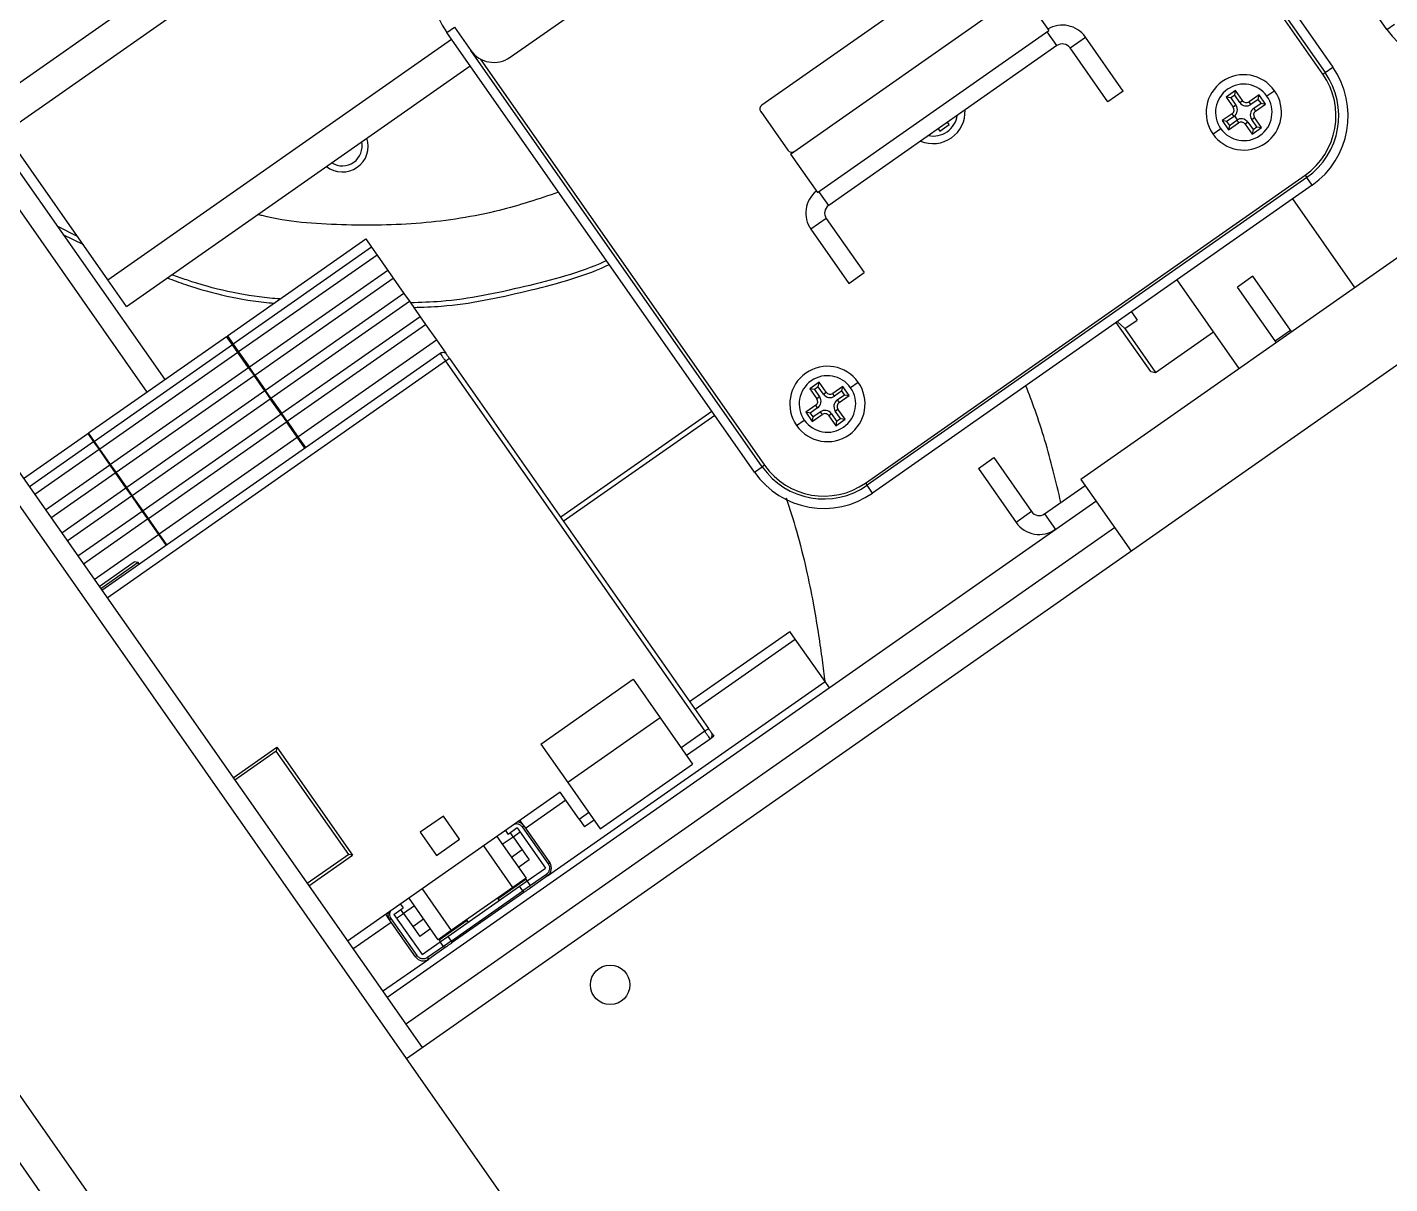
# Model space of a CAD drawing. Header units: millimetres. Extents: x 152904052 to 153933663, y 538271515 to 539240469.
# Drawn here: x 153353161.6 to 153353306.3, y 538946879.7 to 538947002.5 of the extents above; entities that cross this region are included whole.
import ezdxf

# ---------------------------------------------------------------- set-up
doc = ezdxf.new("R2010")
doc.units = ezdxf.units.MM
doc.layers.add('POWR', color=5, linetype='Continuous')

msp = doc.modelspace()

# ---------------------------------------------------------------- linework, layer by layer
at = {"layer": 'POWR', "color": 7}
for p, q in [((153353201.9, 538946892.98), (153353511.33, 538947109.65)), ((153353494.69, 538947109.35), (153353273.52, 538946954.49)), ((153353534.97, 538946417.3), (153353064.64, 538947089)), ((153353505.57, 538946396.71), (153353035.23, 538947068.41)), ((153353502.21, 538946394.36), (153353031.88, 538947066.06)), ((153353083.09, 538947066.15), (153353203.54, 538946894.13)), ((153353306.04, 538947002.28), (153353273.35, 538947048.97)), ((153353267.61, 538947044.96), (153353300.31, 538946998.27)), ((153353268.51, 538947041.93), (153353299.49, 538946997.69)), ((153353299.24, 538946997.52), (153353269.02, 538947040.68)), ((153353212.89, 538946999.32), (153353267.78, 538947037.75)), ((153353159.21, 538946991.34), (153353211.58, 538947028)), ((153353263.4, 538947010.88), (153353239.64, 538946994.24)), ((153353157.24, 538946994.16), (153353178.74, 538947009.22)), ((153353242.67, 538946989.04), (153353267.25, 538947006.25)), ((153353267.25, 538947006.25), (153353270.12, 538947002.15)), ((153353206.18, 538947001.94), (153353206.99, 538947002.51)), ((153353206.99, 538947002.51), (153353208.72, 538947000.05)), ((153353306.04, 538947002.28), (153353306.86, 538947002.85)), ((153353170.17, 538946975.69), (153353206.66, 538947001.24)), ((153353238.87, 538946955.25), (153353206.18, 538947001.94)), ((153353245.54, 538946984.95), (153353270.12, 538947002.15)), ((153353270.99, 538947000.56), (153353269.95, 538947002.04)), ((153353272.38, 538947000.32), (153353274.02, 538947001.46)), ((153353278.03, 538946995.73), (153353274.02, 538947001.46)), ((153353239.69, 538946955.82), (153353208.72, 538947000.05)), ((153353270.99, 538947000.56), (153353246.74, 538946983.59)), ((153353276.39, 538946994.58), (153353272.38, 538947000.32)), ((153353172.15, 538946972.86), (153353208.64, 538946998.42)), ((153353209.71, 538946999.16), (153353239.93, 538946955.99)), ((153353299.49, 538946997.69), (153353300.31, 538946998.27)), ((153353299.24, 538946997.52), (153353299.49, 538946997.69)), ((153353278.03, 538946995.73), (153353276.39, 538946994.58)), ((153353289.96, 538946995.78), (153353288.98, 538946995.09)), ((153353288.98, 538946995.09), (153353289.72, 538946994.03)), ((153353289.47, 538946995.01), (153353288.98, 538946995.09)), ((153353289.87, 538946995.29), (153353289.47, 538946995.01)), ((153353289.87, 538946995.29), (153353289.96, 538946995.78)), ((153353290.42, 538946994.52), (153353289.87, 538946995.29)), ((153353290.7, 538946994.72), (153353289.96, 538946995.78)), ((153353292.47, 538946995.34), (153353291.4, 538946994.59)), ((153353292.38, 538946994.85), (153353292.47, 538946995.34)), ((153353293.15, 538946994.36), (153353292.47, 538946995.34)), ((153353294.12, 538946995.77), (153353293.3, 538946995.19)), ((153353289.47, 538946995.01), (153353290.01, 538946994.23)), ((153353290.01, 538946994.23), (153353289.72, 538946994.03)), ((153353290.42, 538946994.52), (153353290.7, 538946994.72)), ((153353291.6, 538946994.31), (153353291.4, 538946994.59)), ((153353292.38, 538946994.85), (153353291.6, 538946994.31)), ((153353291.89, 538946993.9), (153353292.67, 538946994.44)), ((153353291.89, 538946993.9), (153353292.09, 538946993.61)), ((153353292.09, 538946993.61), (153353293.15, 538946994.36)), ((153353292.67, 538946994.44), (153353292.38, 538946994.85)), ((153353292.67, 538946994.44), (153353293.15, 538946994.36)), ((153353239.52, 538946993.55), (153353242.39, 538946989.45)), ((153353258.54, 538946991.48), (153353259.53, 538946992.17)), ((153353259.53, 538946992.17), (153353259.35, 538946992.42)), ((153353289.6, 538946993.33), (153353288.53, 538946992.59)), ((153353288.53, 538946992.59), (153353289.22, 538946991.6)), ((153353289.02, 538946992.5), (153353288.53, 538946992.59)), ((153353289.8, 538946993.04), (153353289.02, 538946992.5)), ((153353289.02, 538946992.5), (153353289.31, 538946992.09)), ((153353289.22, 538946991.6), (153353290.29, 538946992.35)), ((153353289.31, 538946992.09), (153353290.09, 538946992.64)), ((153353289.8, 538946993.04), (153353289.6, 538946993.33)), ((153353290.17, 538946992.69), (153353289.88, 538946993.11)), ((153353290.09, 538946992.64), (153353290.29, 538946992.35)), ((153353291.27, 538946992.43), (153353290.98, 538946992.23)), ((153353290.98, 538946992.23), (153353291.73, 538946991.16)), ((153353291.27, 538946992.43), (153353291.82, 538946991.65)), ((153353291.68, 538946992.71), (153353291.97, 538946992.91)), ((153353292.22, 538946991.94), (153353291.68, 538946992.71)), ((153353292.71, 538946991.85), (153353291.97, 538946992.91)), ((153353170.17, 538946975.69), (153353159.21, 538946991.34)), ((153353258.37, 538946991.73), (153353258.54, 538946991.48)), ((153353287.57, 538946991.18), (153353288.39, 538946991.75)), ((153353289.31, 538946992.09), (153353289.22, 538946991.6)), ((153353291.73, 538946991.16), (153353292.71, 538946991.85)), ((153353291.82, 538946991.65), (153353291.73, 538946991.16)), ((153353291.82, 538946991.65), (153353292.22, 538946991.94)), ((153353292.22, 538946991.94), (153353292.71, 538946991.85)), ((153353156.39, 538946989.36), (153353174.31, 538946963.76)), ((153353158.27, 538946990.68), (153353176.2, 538946965.08)), ((153353242.67, 538946989.04), (153353245.54, 538946984.95)), ((153353250.66, 538946954.1), (153353297.35, 538946986.8)), ((153353297.52, 538946986.55), (153353250.83, 538946953.86)), ((153353297.35, 538946986.8), (153353297.52, 538946986.55)), ((153353298.1, 538946985.73), (153353297.52, 538946986.55)), ((153353246.74, 538946983.59), (153353245.71, 538946985.06)), ((153353298.1, 538946985.73), (153353251.4, 538946953.04)), ((153353302.64, 538946974.88), (153353296.05, 538946984.3)), ((153353246.49, 538946982.19), (153353244.85, 538946981.05)), ((153353246.49, 538946982.19), (153353250.51, 538946976.46)), ((153353166.95, 538946980.28), (153353164.78, 538946981.38)), ((153353244.85, 538946981.05), (153353248.87, 538946975.31)), ((153353165.39, 538946980.51), (153353167.56, 538946979.42)), ((153353182.86, 538946969.74), (153353197.56, 538946980.03)), ((153353198.18, 538946979.14), (153353183.48, 538946968.85)), ((153353197.56, 538946980.03), (153353198.18, 538946979.14)), ((153353198.18, 538946979.14), (153353198.76, 538946978.32)), ((153353198.76, 538946978.32), (153353184.05, 538946968.03)), ((153353198.76, 538946978.32), (153353199.9, 538946976.69)), ((153353199.9, 538946976.69), (153353185.2, 538946966.39)), ((153353199.9, 538946976.69), (153353200.48, 538946975.87)), ((153353248.87, 538946975.31), (153353250.51, 538946976.46)), ((153353172.15, 538946972.86), (153353170.17, 538946975.69)), ((153353185.77, 538946965.57), (153353200.48, 538946975.87)), ((153353200.48, 538946975.87), (153353201.62, 538946974.23)), ((153353290.36, 538946966.27), (153353283.76, 538946975.69)), ((153353291.8, 538946976.07), (153353290.16, 538946974.92)), ((153353294.17, 538946969.19), (153353290.16, 538946974.92)), ((153353295.81, 538946970.34), (153353291.8, 538946976.07)), ((153353201.62, 538946974.23), (153353186.92, 538946963.93)), ((153353187.49, 538946963.11), (153353202.2, 538946973.41)), ((153353201.62, 538946974.23), (153353202.2, 538946973.41)), ((153353202.2, 538946973.41), (153353203.34, 538946971.77)), ((153353278.91, 538946972.29), (153353279.52, 538946971.41)), ((153353203.34, 538946971.77), (153353188.64, 538946961.48)), ((153353189.22, 538946960.66), (153353203.92, 538946970.95)), ((153353203.34, 538946971.77), (153353203.92, 538946970.95)), ((153353203.92, 538946970.95), (153353205.06, 538946969.31)), ((153353280.95, 538946965.94), (153353277.29, 538946971.16)), ((153353277.4, 538946971.24), (153353278.21, 538946970.5)), ((153353278.21, 538946970.5), (153353279.52, 538946971.41)), ((153353278.21, 538946970.5), (153353281.47, 538946965.85)), ((153353168.11, 538946959.42), (153353182.77, 538946969.68)), ((153353183.4, 538946968.79), (153353182.77, 538946969.68)), ((153353182.86, 538946969.74), (153353183.48, 538946968.85)), ((153353190.36, 538946959.02), (153353205.06, 538946969.31)), ((153353205.06, 538946969.31), (153353206.06, 538946967.89)), ((153353281.47, 538946965.85), (153353287.63, 538946970.16)), ((153353294.17, 538946969.19), (153353295.81, 538946970.34)), ((153353295.92, 538946970.17), (153353295.81, 538946970.34)), ((153353183.4, 538946968.79), (153353168.73, 538946958.52)), ((153353183.97, 538946967.97), (153353169.31, 538946957.71)), ((153353205.46, 538946967.87), (153353169.52, 538946942.7)), ((153353183.97, 538946967.97), (153353183.4, 538946968.79)), ((153353183.48, 538946968.85), (153353184.05, 538946968.03)), ((153353185.12, 538946966.33), (153353183.97, 538946967.97)), ((153353184.05, 538946968.03), (153353185.2, 538946966.39)), ((153353206.04, 538946967.05), (153353170.1, 538946941.88)), ((153353185.12, 538946966.33), (153353170.46, 538946956.07)), ((153353185.12, 538946966.33), (153353185.69, 538946965.51)), ((153353185.77, 538946965.57), (153353185.2, 538946966.39)), ((153353206.04, 538946967.05), (153353233.57, 538946927.73)), ((153353206.45, 538946967.34), (153353233.98, 538946928.02)), ((153353171.03, 538946955.25), (153353185.69, 538946965.51)), ((153353186.84, 538946963.88), (153353185.69, 538946965.51)), ((153353185.77, 538946965.57), (153353186.92, 538946963.93)), ((153353245.73, 538946964.81), (153353244.74, 538946964.12)), ((153353245.64, 538946964.32), (153353245.73, 538946964.81)), ((153353246.47, 538946963.74), (153353245.73, 538946964.81)), ((153353249.89, 538946964.79), (153353249.07, 538946964.22)), ((153353280.95, 538946965.94), (153353281.47, 538946965.85)), ((153353186.84, 538946963.88), (153353172.18, 538946953.61)), ((153353186.84, 538946963.88), (153353187.41, 538946963.06)), ((153353187.49, 538946963.11), (153353186.92, 538946963.93)), ((153353244.74, 538946964.12), (153353245.49, 538946963.06)), ((153353245.23, 538946964.03), (153353244.74, 538946964.12)), ((153353245.64, 538946964.32), (153353245.23, 538946964.03)), ((153353245.23, 538946964.03), (153353245.78, 538946963.26)), ((153353245.78, 538946963.26), (153353245.49, 538946963.06)), ((153353246.18, 538946963.54), (153353245.64, 538946964.32)), ((153353246.18, 538946963.54), (153353246.47, 538946963.74)), ((153353248.23, 538946964.37), (153353247.17, 538946963.62)), ((153353247.37, 538946963.33), (153353247.17, 538946963.62)), ((153353248.15, 538946963.88), (153353247.37, 538946963.33)), ((153353247.65, 538946962.93), (153353248.43, 538946963.47)), ((153353247.86, 538946962.64), (153353248.92, 538946963.38)), ((153353248.15, 538946963.88), (153353248.23, 538946964.37)), ((153353248.43, 538946963.47), (153353248.15, 538946963.88)), ((153353248.92, 538946963.38), (153353248.23, 538946964.37)), ((153353248.43, 538946963.47), (153353248.92, 538946963.38)), ((153353172.75, 538946952.79), (153353187.41, 538946963.06)), ((153353188.56, 538946961.42), (153353187.41, 538946963.06)), ((153353187.49, 538946963.11), (153353188.64, 538946961.48)), ((153353245.37, 538946962.36), (153353244.3, 538946961.61)), ((153353245.57, 538946962.07), (153353244.79, 538946961.53)), ((153353245.57, 538946962.07), (153353245.37, 538946962.36)), ((153353247.44, 538946961.74), (153353247.73, 538946961.94)), ((153353247.65, 538946962.93), (153353247.86, 538946962.64)), ((153353248.48, 538946960.88), (153353247.73, 538946961.94)), ((153353188.56, 538946961.42), (153353173.9, 538946951.15)), ((153353174.47, 538946950.33), (153353189.13, 538946960.6)), ((153353188.56, 538946961.42), (153353189.13, 538946960.6)), ((153353189.22, 538946960.66), (153353188.64, 538946961.48)), ((153353190.28, 538946958.96), (153353189.13, 538946960.6)), ((153353189.22, 538946960.66), (153353190.36, 538946959.02)), ((153353234.34, 538946961.71), (153353218.27, 538946950.46)), ((153353218.55, 538946950.05), (153353234.63, 538946961.31)), ((153353243.33, 538946960.2), (153353244.15, 538946960.78)), ((153353244.3, 538946961.61), (153353244.99, 538946960.63)), ((153353244.79, 538946961.53), (153353244.3, 538946961.61)), ((153353244.79, 538946961.53), (153353245.07, 538946961.12)), ((153353244.99, 538946960.63), (153353246.05, 538946961.38)), ((153353245.07, 538946961.12), (153353244.99, 538946960.63)), ((153353245.07, 538946961.12), (153353245.85, 538946961.66)), ((153353245.85, 538946961.66), (153353246.05, 538946961.38)), ((153353247.04, 538946961.45), (153353246.75, 538946961.25)), ((153353246.75, 538946961.25), (153353247.5, 538946960.19)), ((153353247.04, 538946961.45), (153353247.58, 538946960.68)), ((153353247.99, 538946960.96), (153353247.44, 538946961.74)), ((153353247.5, 538946960.19), (153353248.48, 538946960.88)), ((153353247.58, 538946960.68), (153353247.5, 538946960.19)), ((153353247.58, 538946960.68), (153353247.99, 538946960.96)), ((153353247.99, 538946960.96), (153353248.48, 538946960.88)), ((153353161.21, 538946954.58), (153353168.03, 538946959.36)), ((153353168.03, 538946959.36), (153353168.65, 538946958.47)), ((153353168.73, 538946958.52), (153353168.11, 538946959.42)), ((153353175.62, 538946948.69), (153353190.28, 538946958.96)), ((153353191.09, 538946957.8), (153353190.28, 538946958.96)), ((153353190.36, 538946959.02), (153353191.17, 538946957.86)), ((153353168.65, 538946958.47), (153353161.83, 538946953.69)), ((153353169.23, 538946957.65), (153353162.4, 538946952.87)), ((153353168.65, 538946958.47), (153353169.23, 538946957.65)), ((153353169.31, 538946957.71), (153353168.73, 538946958.52)), ((153353169.23, 538946957.65), (153353170.37, 538946956.01)), ((153353170.46, 538946956.07), (153353169.31, 538946957.71)), ((153353170.37, 538946956.01), (153353163.55, 538946951.23)), ((153353170.37, 538946956.01), (153353170.95, 538946955.19)), ((153353171.03, 538946955.25), (153353170.46, 538946956.07)), ((153353239.93, 538946955.99), (153353239.69, 538946955.82)), ((153353262.64, 538946955.65), (153353264.27, 538946956.8)), ((153353264.27, 538946956.8), (153353268.29, 538946951.06)), ((153353164.12, 538946950.41), (153353170.95, 538946955.19)), ((153353170.95, 538946955.19), (153353172.09, 538946953.55)), ((153353172.18, 538946953.61), (153353171.03, 538946955.25)), ((153353238.87, 538946955.25), (153353239.69, 538946955.82)), ((153353262.64, 538946955.65), (153353266.65, 538946949.92)), ((153353172.09, 538946953.55), (153353165.27, 538946948.77)), ((153353172.09, 538946953.55), (153353172.67, 538946952.73)), ((153353172.75, 538946952.79), (153353172.18, 538946953.61)), ((153353250.66, 538946954.1), (153353250.83, 538946953.86)), ((153353251.4, 538946953.04), (153353250.83, 538946953.86)), ((153353269.68, 538946950.82), (153353273.98, 538946953.83)), ((153353273.52, 538946954.49), (153353278.86, 538946946.87)), ((153353165.85, 538946947.96), (153353172.67, 538946952.73)), ((153353172.67, 538946952.73), (153353173.82, 538946951.09)), ((153353173.9, 538946951.15), (153353172.75, 538946952.79)), ((153353199.81, 538946899.45), (153353275.13, 538946952.19)), ((153353173.82, 538946951.09), (153353166.99, 538946946.32)), ((153353167.57, 538946945.5), (153353174.39, 538946950.28)), ((153353173.82, 538946951.09), (153353174.39, 538946950.28)), ((153353174.47, 538946950.33), (153353173.9, 538946951.15)), ((153353174.39, 538946950.28), (153353175.54, 538946948.64)), ((153353175.62, 538946948.69), (153353174.47, 538946950.33)), ((153353268.29, 538946951.06), (153353266.65, 538946949.92)), ((153353269.68, 538946950.82), (153353270.83, 538946949.18)), ((153353201.79, 538946896.63), (153353277.11, 538946949.37)), ((153353168.71, 538946943.86), (153353175.54, 538946948.64)), ((153353175.54, 538946948.64), (153353176.35, 538946947.48)), ((153353176.43, 538946947.54), (153353175.62, 538946948.69)), ((153353169.24, 538946943.11), (153353172.96, 538946945.72)), ((153353173.38, 538946945.65), (153353169.41, 538946942.87)), ((153353173.38, 538946945.65), (153353172.96, 538946945.72)), ((153353173.5, 538946945.48), (153353173.38, 538946945.65)), ((153353231.97, 538946930.89), (153353242.62, 538946938.34)), ((153353232.55, 538946930.07), (153353243.19, 538946937.52)), ((153353243.19, 538946937.52), (153353242.62, 538946938.34)), ((153353246.35, 538946933.02), (153353243.19, 538946937.52)), ((153353216.15, 538946926.37), (153353225.98, 538946933.25)), ((153353216.86, 538946912.37), (153353246.35, 538946933.02)), ((153353225.98, 538946933.25), (153353228.85, 538946929.16)), ((153353246.81, 538946932.36), (153353246.35, 538946933.02)), ((153353228.85, 538946929.16), (153353219.02, 538946922.28)), ((153353228.85, 538946929.16), (153353232.29, 538946924.24)), ((153353233.57, 538946927.73), (153353231.07, 538946925.98)), ((153353234.55, 538946927.2), (153353234.14, 538946926.91)), ((153353234.37, 538946927.47), (153353234.55, 538946927.2)), ((153353183.47, 538946922.78), (153353188.13, 538946926.05)), ((153353188.06, 538946925.63), (153353183.64, 538946922.54)), ((153353188.13, 538946926.05), (153353188.06, 538946925.63)), ((153353195.75, 538946914.65), (153353188.06, 538946925.63)), ((153353188.13, 538946926.05), (153353196.16, 538946914.58)), ((153353216.15, 538946926.37), (153353219.02, 538946922.28)), ((153353234.14, 538946926.91), (153353231.65, 538946925.16)), ((153353222.46, 538946917.36), (153353232.29, 538946924.24)), ((153353218.22, 538946921.26), (153353195.62, 538946905.43)), ((153353220.23, 538946918.39), (153353218.22, 538946921.26)), ((153353219.02, 538946922.28), (153353222.46, 538946917.36)), ((153353214.52, 538946917.45), (153353218.8, 538946920.44)), ((153353205.81, 538946918.73), (153353203.35, 538946917.01)), ((153353207.53, 538946916.27), (153353205.81, 538946918.73)), ((153353220.23, 538946918.39), (153353221.24, 538946919.1)), ((153353220.23, 538946918.39), (153353220.8, 538946917.57)), ((153353203.35, 538946917.01), (153353205.08, 538946914.55)), ((153353212.39, 538946917.18), (153353212.68, 538946916.77)), ((153353213.66, 538946917.46), (153353212.68, 538946916.77)), ((153353213.21, 538946916.53), (153353212.93, 538946916.94)), ((153353213.21, 538946916.53), (153353213.95, 538946917.05)), ((153353213.66, 538946917.46), (153353216.65, 538946913.2)), ((153353214.35, 538946917.7), (153353213.95, 538946918.27)), ((153353214.19, 538946917.58), (153353214.35, 538946917.69)), ((153353214.19, 538946917.58), (153353216.94, 538946913.65)), ((153353214.35, 538946917.69), (153353217.11, 538946913.76)), ((153353221.82, 538946918.28), (153353220.8, 538946917.57)), ((153353205.08, 538946914.55), (153353207.53, 538946916.27)), ((153353213.2, 538946911.15), (153353210.1, 538946915.57)), ((153353211.49, 538946916.55), (153353214.59, 538946912.12)), ((153353212.07, 538946915.73), (153353213.21, 538946916.53)), ((153353213.21, 538946916.53), (153353214.19, 538946915.14)), ((153353195.75, 538946914.65), (153353191.33, 538946911.56)), ((153353191.5, 538946911.32), (153353196.16, 538946914.58)), ((153353196.16, 538946914.58), (153353195.75, 538946914.65)), ((153353214.19, 538946915.14), (153353213.04, 538946914.33)), ((153353214.93, 538946914.07), (153353213.79, 538946913.27)), ((153353214.19, 538946915.14), (153353214.93, 538946914.07)), ((153353214.72, 538946911.85), (153353216.65, 538946913.2)), ((153353217.11, 538946913.76), (153353216.94, 538946913.65)), ((153353206.28, 538946905.94), (153353213.9, 538946911.27)), ((153353213.2, 538946911.15), (153353206.64, 538946906.56)), ((153353214.61, 538946912.01), (153353211.62, 538946909.92)), ((153353214.59, 538946912.12), (153353213.2, 538946911.15)), ((153353213.9, 538946911.27), (153353214.72, 538946911.85)), ((153353214.25, 538946910.78), (153353213.9, 538946911.27)), ((153353215.07, 538946911.36), (153353214.25, 538946910.78)), ((153353214.72, 538946911.85), (153353214.61, 538946912.01)), ((153353215.07, 538946911.36), (153353214.72, 538946911.85)), ((153353216.86, 538946912.37), (153353215.02, 538946911.08)), ((153353216.75, 538946912.53), (153353215.07, 538946911.36)), ((153353216.75, 538946912.53), (153353216.86, 538946912.37)), ((153353205.25, 538946905.58), (153353202.16, 538946910.01)), ((153353203.55, 538946910.98), (153353206.64, 538946906.56)), ((153353206.63, 538946905.45), (153353214.25, 538946910.78)), ((153353214.36, 538946910.62), (153353206.74, 538946905.28)), ((153353211.56, 538946910), (153353211.73, 538946909.75)), ((153353214.25, 538946910.78), (153353214.36, 538946910.62)), ((153353200.1, 538946907.72), (153353199.7, 538946908.29)), ((153353200.56, 538946908.28), (153353201.54, 538946908.97)), ((153353200.56, 538946908.28), (153353203.54, 538946904.02)), ((153353200.84, 538946907.87), (153353201.58, 538946908.38)), ((153353201.25, 538946909.38), (153353201.54, 538946908.97)), ((153353201.58, 538946908.38), (153353201.3, 538946908.79)), ((153353202.73, 538946909.19), (153353201.58, 538946908.38)), ((153353201.58, 538946908.38), (153353202.56, 538946906.99)), ((153353196.19, 538946904.61), (153353200.27, 538946907.47)), ((153353200.1, 538946907.71), (153353200.26, 538946907.83)), ((153353202.85, 538946903.78), (153353200.1, 538946907.71)), ((153353203.02, 538946903.9), (153353200.26, 538946907.83)), ((153353202.56, 538946906.99), (153353203.7, 538946907.8)), ((153353202.56, 538946906.99), (153353203.3, 538946905.93)), ((153353208.34, 538946907.62), (153353205.35, 538946905.53)), ((153353208.46, 538946907.46), (153353208.28, 538946907.71)), ((153353204.45, 538946906.73), (153353203.3, 538946905.93)), ((153353203.54, 538946904.02), (153353205.47, 538946905.37)), ((153353206.64, 538946906.56), (153353205.25, 538946905.58)), ((153353205.35, 538946905.53), (153353205.47, 538946905.37)), ((153353205.47, 538946905.37), (153353206.28, 538946905.94)), ((153353205.81, 538946904.87), (153353205.47, 538946905.37)), ((153353206.63, 538946905.45), (153353205.81, 538946904.87)), ((153353206.28, 538946905.94), (153353206.63, 538946905.45)), ((153353206.74, 538946905.28), (153353206.63, 538946905.45)), ((153353203.02, 538946903.9), (153353202.85, 538946903.78)), ((153353205.81, 538946904.87), (153353204.13, 538946903.7)), ((153353206.09, 538946904.83), (153353204.25, 538946903.54)), ((153353199.35, 538946900.11), (153353204.25, 538946903.54)), ((153353204.25, 538946903.54), (153353204.13, 538946903.7))]:
    msp.add_line(p, q, dxfattribs=at)
at = {"layer": 'POWR', "color": 7, "flags": 128}
msp.add_lwpolyline([(153353294.27, 538946969.01), (153353294.27, 538946969.02), (153353294.17, 538946969.19)], dxfattribs=at)
at = {"layer": 'POWR', "color": 7}
msp.add_circle((153353223.52, 538946900.8), 2.1, dxfattribs=at)
for centre, radius, start, end in [((153353213.55, 538947007.1), 9, 125, 215), ((153353271.56, 538946999.74), 3, 35, 121.1774), ((153353313.41, 538947007.44), 9, 215, 305), ((153353211.17, 538947001.78), 3, 215, 305), ((153353271.56, 538946999.74), 1, 35, 125), ((153353292.93, 538946993.1), 9, 305, 35), ((153353290.84, 538946993.47), 4, 35, 215), ((153353292.93, 538946993.1), 7.7, 305, 35), ((153353292.93, 538946993.1), 8, 305, 35), ((153353290.84, 538946993.47), 4, 215, 35), ((153353290.84, 538946993.47), 3, 35, 215), ((153353290.84, 538946993.47), 3, 215, 35), ((153353239.93, 538946993.83), 0.5, 125, 215), ((153353257.83, 538946993.55), 3.4, 246.9657, 3.0343), ((153353289.31, 538946993.74), 0.5, 305, 35), ((153353289.31, 538946993.74), 0.851, 305, 35), ((153353291.11, 538946995), 0.851, 215, 305), ((153353291.11, 538946995), 0.5, 215, 305), ((153353292.38, 538946993.2), 0.851, 125, 215), ((153353292.38, 538946993.2), 0.5, 125, 215), ((153353257.83, 538946993.55), 2.6, 258.8131, 351.1869), ((153353290.57, 538946991.94), 0.851, 35, 125), ((153353290.57, 538946991.94), 0.5, 35, 125), ((153353195.08, 538946989.89), 2.75, 231.9124, 18.0876), ((153353195.08, 538946989.89), 2.1, 305, 12.6073), ((153353242.8, 538946989.74), 0.5, 215, 305), ((153353195.08, 538946989.89), 2.1, 237.3927, 305), ((153353247.31, 538946982.77), 3, 128.8226, 215), ((153353247.31, 538946982.77), 1, 125, 215), ((153353246.61, 538946962.5), 4, 35, 215), ((153353246.61, 538946962.5), 4, 215, 35), ((153353246.61, 538946962.5), 3, 35, 215), ((153353246.61, 538946962.5), 3, 215, 35), ((153353245.08, 538946962.77), 0.851, 305, 35), ((153353246.88, 538946964.03), 0.851, 215, 305), ((153353246.88, 538946964.03), 0.5, 215, 305), ((153353245.08, 538946962.77), 0.5, 305, 35), ((153353246.34, 538946960.97), 0.851, 35, 125), ((153353248.14, 538946962.23), 0.851, 125, 215), ((153353248.14, 538946962.23), 0.5, 125, 215), ((153353246.34, 538946960.97), 0.5, 35, 125), ((153353246.24, 538946960.41), 7.7, 215, 305), ((153353246.24, 538946960.41), 9, 215, 305), ((153353246.24, 538946960.41), 8, 215, 305), ((153353269.11, 538946951.64), 1, 215, 305), ((153353269.11, 538946951.64), 3, 215, 305), ((153353213.53, 538946917.12), 1, 35, 79.427), ((153353216.29, 538946913.19), 1, 305, 35), ((153353214.9, 538946911.24), 0.2, 305, 35), ((153353200.92, 538946908.29), 1, 170.573, 215), ((153353205.97, 538946904.99), 0.2, 215, 305), ((153353203.67, 538946904.35), 1, 215, 305)]:
    msp.add_arc(centre, radius, start, end, dxfattribs=at)
for points, knots in [([(153353218.05, 538946984.98), (153353215.96, 538946984.28), (153353211.21, 538946982.71), (153353203.43, 538946981.52), (153353194.99, 538946981.41), (153353189.14, 538946981.83), (153353186.25, 538946982.58), (153353186.09, 538946982.62)], [0, 0, 0, 0, 0.20368, 0.462441, 0.723657, 0.984873, 1, 1, 1, 1]), ([(153353223.14, 538946977.71), (153353223.07, 538946977.68), (153353220.31, 538946976.42), (153353214.41, 538946974.9), (153353207.49, 538946973.4), (153353203.4, 538946973.27), (153353202.31, 538946973.24)], [0, 0, 0, 0, 0.010585, 0.425896, 0.848183, 1, 1, 1, 1]), ([(153353202.65, 538946972.76), (153353203.64, 538946972.79), (153353207.66, 538946972.91), (153353214.53, 538946974.41), (153353220.51, 538946975.96), (153353223.32, 538946977.25), (153353223.43, 538946977.3)], [0, 0, 0, 0, 0.138759, 0.564722, 0.983649, 1, 1, 1, 1]), ([(153353176.46, 538946975.88), (153353177.11, 538946975.65), (153353180.61, 538946974.37), (153353184.45, 538946973.48), (153353187.64, 538946973.22), (153353187.81, 538946973.21)], [0, 0, 0, 0, 0.177571, 0.956588, 1, 1, 1, 1]), ([(153353188.45, 538946973.66), (153353188.09, 538946973.68), (153353184.73, 538946973.95), (153353180.85, 538946974.82), (153353177.49, 538946976.04), (153353176.96, 538946976.23)], [0, 0, 0, 0, 0.09092, 0.856893, 1, 1, 1, 1]), ([(153353271.41, 538946952.03), (153353271.15, 538946953.15), (153353270.38, 538946956.44), (153353269.16, 538946960.6), (153353268.02, 538946963.57), (153353267.69, 538946964.44)], [0, 0, 0, 0, 0.268198, 0.785972, 1, 1, 1, 1]), ([(153353242.23, 538946952.51), (153353242.61, 538946951.34), (153353243.42, 538946948.83), (153353244.34, 538946945.1), (153353245.08, 538946941.51), (153353245.6, 538946938.4), (153353246, 538946935.7), (153353246.23, 538946933.96), (153353246.33, 538946933.1), (153353246.34, 538946933.03)], [0, 0, 0, 0, 0.182161, 0.392886, 0.575774, 0.733984, 0.868705, 0.989398, 1, 1, 1, 1]), ([(153353213.44, 538946917.91), (153353213.46, 538946917.91), (153353213.54, 538946917.93), (153353213.67, 538946917.91), (153353213.83, 538946917.87), (153353214.02, 538946917.77), (153353214.12, 538946917.65), (153353214.19, 538946917.58)], [0, 0, 0, 0, 0.079501, 0.269515, 0.460167, 0.650181, 1, 1, 1, 1]), ([(153353216.94, 538946913.65), (153353216.99, 538946913.56), (153353217.07, 538946913.42), (153353217.09, 538946913.21), (153353217.08, 538946913.05), (153353217.03, 538946912.89), (153353216.94, 538946912.7), (153353216.82, 538946912.6), (153353216.75, 538946912.53)], [0, 0, 0, 0, 0.239443, 0.36994, 0.5, 0.630497, 0.760557, 1, 1, 1, 1]), ([(153353214.36, 538946910.62), (153353214.44, 538946910.68), (153353214.57, 538946910.77), (153353214.72, 538946910.87), (153353214.83, 538946910.95), (153353214.91, 538946911), (153353214.99, 538946911.06), (153353215.01, 538946911.07), (153353215.02, 538946911.08)], [0, 0, 0, 0, 0.239443, 0.36994, 0.5, 0.630497, 0.760557, 1, 1, 1, 1]), ([(153353200.26, 538946907.83), (153353200.21, 538946907.92), (153353200.14, 538946908.05), (153353200.11, 538946908.26), (153353200.13, 538946908.43), (153353200.16, 538946908.56), (153353200.2, 538946908.62), (153353200.21, 538946908.64)], [0, 0, 0, 0, 0.349844, 0.54051, 0.730538, 0.921204, 1, 1, 1, 1]), ([(153353204.13, 538946903.7), (153353204.04, 538946903.65), (153353203.9, 538946903.57), (153353203.7, 538946903.55), (153353203.53, 538946903.56), (153353203.37, 538946903.61), (153353203.19, 538946903.7), (153353203.08, 538946903.82), (153353203.02, 538946903.9)], [0, 0, 0, 0, 0.239443, 0.36994, 0.5, 0.630497, 0.760557, 1, 1, 1, 1]), ([(153353206.09, 538946904.83), (153353206.1, 538946904.83), (153353206.11, 538946904.84), (153353206.19, 538946904.9), (153353206.28, 538946904.96), (153353206.38, 538946905.03), (153353206.53, 538946905.14), (153353206.66, 538946905.23), (153353206.74, 538946905.28)], [0, 0, 0, 0, 0.239443, 0.36994, 0.5, 0.630497, 0.760557, 1, 1, 1, 1])]:
    msp.add_open_spline(points, degree=3, knots=knots, dxfattribs=at)
for points in [[(153353206.16, 538946967.75), (153353206.12, 538946967.8), (153353206.03, 538946967.89), (153353205.84, 538946967.96), (153353205.64, 538946967.96), (153353205.52, 538946967.9), (153353205.46, 538946967.87)], [(153353205.46, 538946967.87), (153353205.47, 538946967.86), (153353205.49, 538946967.83), (153353205.62, 538946967.64), (153353205.81, 538946967.37), (153353205.96, 538946967.16), (153353206.04, 538946967.05)], [(153353206.45, 538946967.34), (153353206.41, 538946967.39), (153353206.34, 538946967.5), (153353206.24, 538946967.63), (153353206.17, 538946967.73), (153353206.17, 538946967.74), (153353206.16, 538946967.75)], [(153353206.04, 538946967.05), (153353206.09, 538946967.09), (153353206.2, 538946967.16), (153353206.33, 538946967.26), (153353206.43, 538946967.32), (153353206.44, 538946967.33), (153353206.45, 538946967.34)], [(153353233.98, 538946928.02), (153353233.97, 538946928.01), (153353233.96, 538946928.01), (153353233.87, 538946927.94), (153353233.73, 538946927.84), (153353233.62, 538946927.77), (153353233.57, 538946927.73)], [(153353233.57, 538946927.73), (153353233.65, 538946927.62), (153353233.8, 538946927.41), (153353233.99, 538946927.14), (153353234.12, 538946926.95), (153353234.14, 538946926.92), (153353234.14, 538946926.91)], [(153353234.27, 538946927.61), (153353234.26, 538946927.61), (153353234.25, 538946927.63), (153353234.19, 538946927.72), (153353234.09, 538946927.86), (153353234.02, 538946927.96), (153353233.98, 538946928.02)], [(153353234.14, 538946926.91), (153353234.19, 538946926.96), (153353234.29, 538946927.04), (153353234.36, 538946927.23), (153353234.36, 538946927.43), (153353234.3, 538946927.55), (153353234.27, 538946927.61)]]:
    msp.add_open_spline(points, degree=3, dxfattribs=at)

doc.saveas('drawing.dxf')
